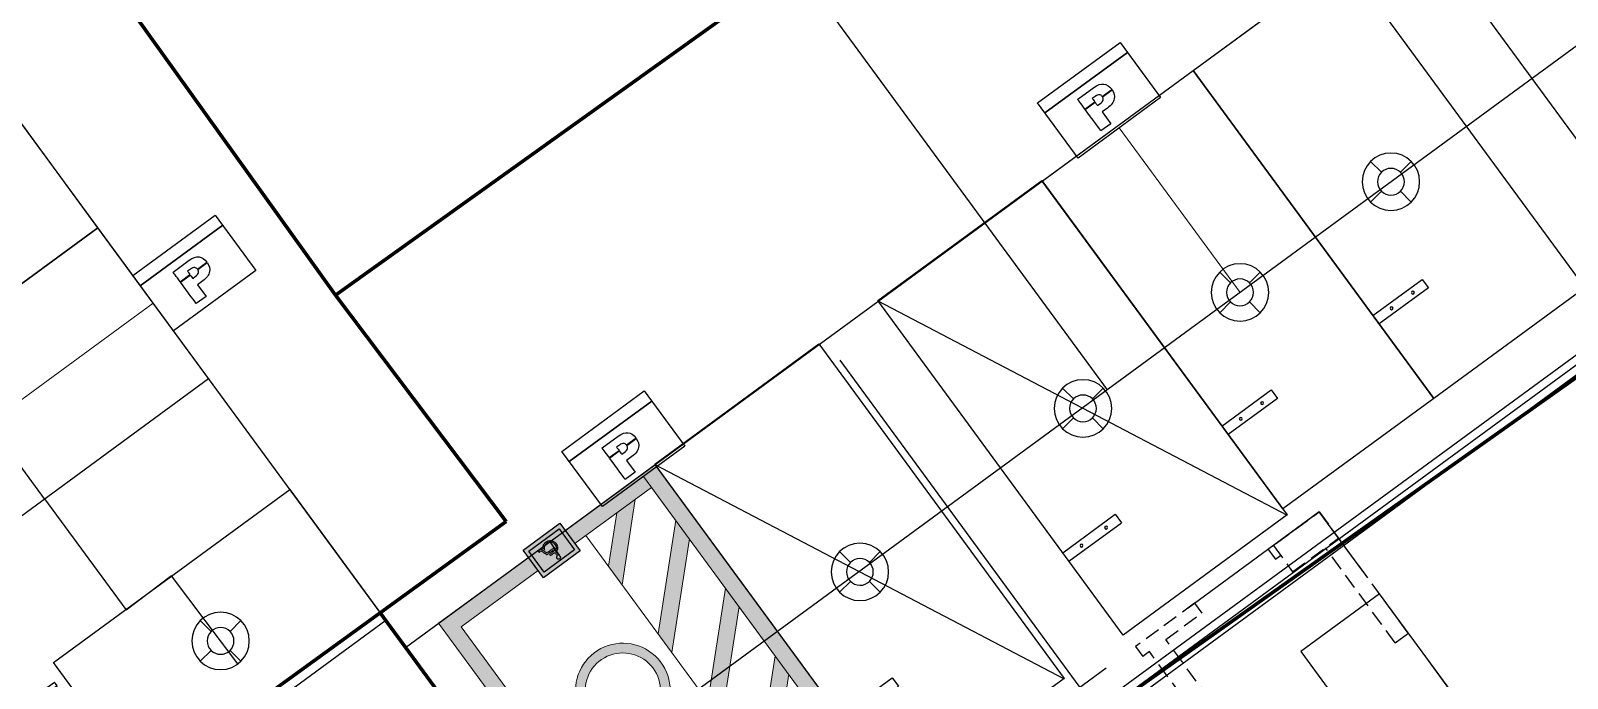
# Model space of a CAD drawing. Header units: millimetres. Extents: x 75184266 to 76346726, y -35077925 to -33679385.
# Drawn here: x 75504945 to 75523828, y -34598908 to -34590947 of the extents above; entities that cross this region are included whole.
import ezdxf

# ---------------------------------------------------------------- set-up
doc = ezdxf.new("R2010")
doc.units = ezdxf.units.MM
doc.header["$LTSCALE"] = 50
doc.header["$MEASUREMENT"] = 0
for name, pattern in [('HIDDEN2', [0.1875, 0.125, -0.0625]), ('XR-지하3층$0$CENTER2', [1.125, 0.75, -0.125, 0.125, -0.125]), ('XR-지하3층$0$H', [1.3, 0.8, -0.5]), ('XR-지하3층$0$HIDDEN2', [0.1875, 0.125, -0.0625])]:
    doc.linetypes.add(name, pattern=pattern)
for name, color, linetype in [('0-유도관제', 6, 'CONTINUOUS'), ('XR-지하3층$0$0-L-FUR', 32, 'XR-지하3층$0$CENTER2'), ('XR-지하3층$0$1HIDDEN2', 1, 'XR-지하3층$0$HIDDEN2'), ('XR-지하3층$0$5', 5, 'CONTINUOUS'), ('XR-지하3층$0$A-주차', 9, 'CONTINUOUS'), ('XR-지하3층$0$CON', 2, 'CONTINUOUS'), ('XR-지하3층$0$hat', 8, 'CONTINUOUS'), ('XR-지하3층$0$일반주차', 8, 'CONTINUOUS'), ('XR-지하3층$0$장애인', 11, 'CONTINUOUS'), ('XR-지하3층$0$확장형주차', 8, 'CONTINUOUS')]:
    doc.layers.add(name, color=color, linetype=linetype)
doc.layers.add('건축', color=8, linetype='CONTINUOUS', plot=False)
for name, color, linetype, lineweight in [('구역제어-S.C.M', 2, 'CONTINUOUS', 100), ('주차유도-LGM', 6, 'CONTINUOUS', 20), ('주차유도-USM', 1, 'CONTINUOUS', 35), ('주차유도-레이스웨이', 1, 'CONTINUOUS', 25)]:
    doc.layers.add(name, color=color, linetype=linetype, lineweight=lineweight)

# ---------------------------------------------------------------- blocks, each defined once
blk = doc.blocks.new('XR-지하3층$0$확장형 주차')
at = {"layer": 'XR-지하3층$0$확장형주차', "color": 7}
for p, q in [((0.0025260448455811, 3834.999964468181), (800.0025492608546, 3835.00025024265)), ((0.0026125609874725, 3964.999964468182), (800.0026358217001, 3965.000250250101)), ((800.0025492608546, 3835.00025024265), (800.0026358217001, 3965.000250250101))]:
    blk.add_line(p, q, dxfattribs=at)
blk.add_lwpolyline([(2499.999999918044, 5099.999999972061), (0, -3.7252903e-08)], dxfattribs=at)
blk.add_lwpolyline([(2500.078474617488, 5090.950575601309), (0.0784746472900224, 5090.950575564056), (0.07847469199350599, -9.049424413591623), (2500.078474691994, -9.049424413591623)], close=True, dxfattribs=at)
for centre in [(237.5025781989098, 3900.000624813139), (612.5025877356528, 3900.000375129283)]:
    blk.add_circle(centre, 17.49999999999998, dxfattribs=at)
blk = doc.blocks.new('XR-지하3층$0$장애인 주차')
at = {"layer": 'XR-지하3층$0$5', "ltscale": 4}
h = blk.add_hatch(color=7, dxfattribs=at)
h.dxf.hatch_style = 1
h.paths.add_polyline_path([(3841.997264835671, -695.0780087946878), (4402.000121470854, -695.0780087946878), (4402.000121470854, -1115.080151271075), (3841.997264835671, -1115.080151271075)])
h.paths.add_polyline_path([(3891.997519892382, -1065.079896214363), (4351.99986641414, -1065.079896214363), (4351.99986641414, -745.0782638514011), (3891.997519892382, -745.0782638514011)], flags=16)
h.paths.add_polyline_path([(3982.199268697524, -989.8749685254544), (3988.055078290212, -973.1311586538368), (4011.176556505419, -981.2174290407376), (4046.302626567036, -898.3408815806098), (4135.870332298697, -898.3408815806098), (4137.145780135219, -880.6026270158372), (4072.273199870749, -880.602627015849), (4072.273199870749, -862.8643724511003), (4138.421227971735, -862.8643724511003), (4142.235960863689, -809.8110830911862, -3.722470104551928), (4160.964472694517, -796.67601004478), (4152.378934681071, -916.0791361453585), (4058.050227145791, -916.0791361453702), (4021.01875284036, -1003.451299681202)], flags=0)
h = blk.add_hatch(color=256, dxfattribs=at)
h.dxf.hatch_style = 1
h.paths.add_polyline_path([(4351.99986641414, -1065.079896214362), (4351.999866414141, -745.0782638514011), (3891.997519892383, -745.0782638514011), (3891.997519892382, -1065.079896214363)])
at = {"layer": 'XR-지하3층$0$hat'}
h = blk.add_hatch(color=7, dxfattribs=at)
edge = h.paths.add_edge_path()
edge.add_line((4160.964472694536, -796.67601004485), (4152.378934681087, -916.0791361454055))
edge.add_line((4152.37893468108, -916.0791361454167), (4058.050227145789, -916.0791361454283))
edge.add_line((4058.050227145791, -916.0791361454167), (4021.018752840348, -1003.451299681236))
edge.add_line((4021.018752840351, -1003.451299681236), (3982.199268697519, -989.874968525477))
edge.add_line((3982.199268697524, -989.874968525477), (3988.055078290214, -973.1311586538714))
edge.add_line((3988.055078290212, -973.1311586538714), (4011.176556505425, -981.2174290407828))
edge.add_line((4011.176556505419, -981.2174290407955), (4046.302626567057, -898.3408815806679))
edge.add_line((4046.302626567061, -898.340881580656), (4135.870332298704, -898.3408815806441))
edge.add_line((4135.870332298706, -898.340881580656), (4137.145780135244, -880.6026270158836))
edge.add_line((4137.145780135244, -880.6026270158836), (4072.273199870745, -880.6026270158953))
edge.add_line((4072.273199870749, -880.6026270158836), (4072.273199870746, -862.8643724511348))
edge.add_line((4072.273199870749, -862.8643724511348), (4138.421227971742, -862.8643724511229))
edge.add_line((4138.421227971745, -862.8643724511348), (4142.235960863693, -809.8110830912447))
edge.add_arc((4140.258635246823, -787.0722665791609), 22.82462689652929, -24.88272667549188, 274.96983382009233, ccw=False)
edge = h.paths.add_edge_path()
edge.add_line((4047.665030254847, -981.4920170499337), (4057.804424407357, -957.5691022683568))
edge.add_arc((4127.470813777448, -941.6413942127928), 71.46396078982474, 192.8780981385994, 416.1688054886157)
edge.add_line((4167.258228158817, -882.277606019873), (4168.678321340426, -862.5277004258722))
edge.add_arc((4127.470813777439, -941.641394212781), 89.20221535457303, 206.535022543775, 422.4865967028556, ccw=False)
at = {"layer": 'XR-지하3층$0$장애인', "lineweight": 5, "true_color": 0xffffff}
blk.add_hatch(color=7, dxfattribs=at).paths.add_polyline_path([(2471.998693153262, 3994.919848728925), (2471.998693153262, -1005.080151271075), (3841.997264835671, -1005.080151271075), (3841.997264835671, -805.0801512710747), (2671.998693153263, -805.0801512710751), (2671.998693153262, 3794.919848728925), (5571.998693153263, 3794.919848728926), (5571.998693153262, -805.080151271075), (4402.000121470854, -805.080151271075), (4402.000121470854, -1005.080151271075), (5771.998693153262, -1005.080151271075), (5771.998693153262, 3994.919848728925)])
h = blk.add_hatch(color=7, dxfattribs=at)
h.paths.add_polyline_path([(5571.998693153262, 2794.914747595385), (5571.998693153262, 3077.758902888156), (4854.837747312696, 3794.919848728925), (4571.993592018897, 3794.919848728925)])
h.paths.add_polyline_path([(4571.993592018706, 3044.916022878447), (4571.993592018645, 2762.071867584627), (5571.998693153263, 1762.066766450834), (5571.998693153263, 2044.910921743602)])
h.paths.add_polyline_path([(4571.993592018483, 2012.068041734125), (4571.993592018423, 1729.223886441228), (5571.998693153262, 729.2187853062899), (5571.99869315326, 1012.062940599053)])
h.paths.add_polyline_path([(5571.99869315326, -303.629195838255), (5571.99869315326, -20.78504054549086), (4571.993592018262, 979.220060589802), (4571.993592018202, 696.3759052969056)])
h.paths.add_polyline_path([(4571.99359201804, -53.62792055452175), (4571.99359201798, -336.4720758474171), (5040.601667441591, -805.080151271075), (5323.445822734374, -805.0801512710751)])
h = blk.add_hatch(color=7, dxfattribs=at)
h.paths.add_polyline_path([(3763.150870514194, 2216.264290113818, -1), (3462.570463011247, 2216.264290113882, -1)])
h.paths.add_polyline_path([(3992.194974712547, 1503.153291136039, -0.3430925305423056), (3870.429412635672, 1283.463612269276), (3381.11380824785, 1193.932868147644), (3089.64061403725, 708.0093506300605, -0.9316528967307836), (2986.990762166922, 769.5822570894251), (3329.523243890798, 1378.635825979506), (3638.530074299372, 1415.295302762543, 0.4460483878234904), (3688.559342324034, 1485.064711287606), (3600.488111895317, 1888.254374792776, -0.5961441325676429), (3698.969839655798, 2008.645807942122), (4213.677944949887, 1850.800996607583), (4443.199970943389, 1569.414632520067, -0.8833640971827884), (4354.906219544061, 1492.991562665783), (4150.936932001604, 1740.869922228085), (3925.143719778168, 1810.1136093145)])
h.paths.add_polyline_path([(4052.621828863025, 1393.018152349396), (4055.397873318553, 1527.544381644268, -1.526545251934503), (3257.253911445657, 820.1519422765429), (3348.0148907452, 968.8766923101947, 1.638056132797179)])
at = {"layer": 'XR-지하3층$0$1HIDDEN2', "color": 11}
for points in [[(4160.96447269452, -796.6760100447573), (4152.378934681071, -916.0791361453585), (4058.050227145791, -916.0791361453702), (4021.01875284036, -1003.451299681202), (3982.199268697524, -989.8749685254544), (3988.055078290212, -973.1311586538368), (4011.176556505419, -981.2174290407376), (4046.302626567036, -898.3408815806098), (4135.870332298697, -898.3408815806098), (4137.145780135219, -880.6026270158372), (4072.273199870749, -880.602627015849), (4072.273199870749, -862.8643724511003), (4138.421227971735, -862.8643724511003), (4142.235960863685, -809.8110830912219)], [(4167.258228158817, -882.2776060198148), (4168.678321340427, -862.5277004258032)]]:
    blk.add_lwpolyline(points, dxfattribs=at)
for centre, radius, start, end in [((4127.470813777439, -941.6413942127574), 89.20221535457668, 206.5350225406521, 62.48659670311565), ((4127.470813777439, -941.6413942127574), 71.46396078982, 192.8780981454637, 56.1688054908522), ((4140.258635247797, -787.0722665790381), 22.8246268965323, 335.1172733215335, 274.9698338172116)]:
    blk.add_arc(centre, radius, start, end, dxfattribs=at)
at = {"layer": 'XR-지하3층$0$5', "lineweight": 5}
for p, q in [((4571.993592018865, 3794.919848728925), (4571.99359201788, -805.1036164912276)), ((5571.998693153045, 2794.914747595602), (4571.99359201868, 3794.919848729143)), ((5571.998693153109, 3077.758902888307), (4854.837747312696, 3794.919848728925)), ((5571.998693152887, 2044.910921743978), (4571.993592018702, 3044.91602287845)), ((5571.998693152824, 1762.066766451273), (4571.993592018458, 2762.071867584813)), ((5571.998693152665, 1012.062940599649), (4571.993592018487, 2012.068041734122)), ((5571.998693152607, 729.2187853069445), (4571.993592018236, 1729.223886441416)), ((5571.998693152449, -20.78504054467885), (4571.993592018271, 979.2200605897937)), ((5571.998693152392, -303.6291958373836), (4571.99359201802, 696.3759052970881)), ((5323.445822734374, -805.080151271075), (4571.993592017399, -53.62792055387945)), ((5040.601667441591, -805.0801512710751), (4571.993592017149, -336.4720758465851))]:
    blk.add_line(p, q, dxfattribs=at)
at = {"layer": 'XR-지하3층$0$5', "ltscale": 4}
for p, q in [((4165.298914032375, -1004.579583198746), (4165.298914032418, -804.5785629718947)), ((4165.298914032418, -804.5785629718947), (4165.298914032399, -904.5790730853205))]:
    blk.add_line(p, q, dxfattribs=at)
at = {"layer": 'XR-지하3층$0$5', "lineweight": 5}
for points in [[(3841.997264835671, -1005.080151271075), (2471.998693153262, -1005.080151271075), (2471.998693153262, 3994.919848728925), (5771.998693153262, 3994.919848728925), (5771.998693153262, -1005.080151271075), (4402.000121470854, -1005.080151271075)], [(3841.997264835671, -805.080151271075), (2671.998693153262, -805.080151271075), (2671.998693153262, 3794.919848728925), (5571.998693153262, 3794.919848728925), (5571.998693153262, -805.080151271075), (4402.000121470854, -805.080151271075)]]:
    blk.add_lwpolyline(points, dxfattribs=at)
at = {"layer": 'XR-지하3층$0$5', "ltscale": 4}
for points in [[(3841.997264835671, -695.0780087946878), (3841.997264835671, -1115.080151271075), (4402.000121470854, -1115.080151271075), (4402.000121470854, -695.0780087946878)], [(3891.997519892382, -745.0782638514011), (3891.997519892382, -1065.079896214363), (4351.99986641414, -1065.079896214363), (4351.99986641414, -745.0782638514011)]]:
    blk.add_lwpolyline(points, close=True, dxfattribs=at)
at = {"layer": 'XR-지하3층$0$장애인', "color": 8, "lineweight": 5}
for p, q in [((3698.969839655798, 2008.645807942122, 0.0001127901416624), (4213.677944949887, 1850.800996607583, 0.0001127901416624)), ((3688.559342332695, 1485.064711247559), (3600.488111895317, 1888.254374792776, 0.0001127901416624)), ((3925.143719778168, 1810.1136093145, 0.0001127901416628), (4150.936931998761, 1740.869922228213, 0.0001127901416628)), ((4150.936931998761, 1740.869922228213, 0.0001127901416624), (4354.906219542198, 1492.991562667646, 0.0001127901416624)), ((4213.677944949887, 1850.800996607583, 0.0001127901416624), (4443.199970943389, 1569.414632520067, 0.0001127901416624)), ((4055.397873318553, 1527.544381644268), (4052.621828863025, 1393.018152349396)), ((3348.0148907452, 968.8766923101947), (3257.253911445657, 820.1519422765429))]:
    blk.add_line(p, q, dxfattribs=at)
at = {"layer": 'XR-지하3층$0$장애인', "color": 7, "lineweight": 5}
for points in [[(3523.087905746778, 2719.914365010331), (2773.084079896087, 2719.914365010489), (2773.084079896117, 2869.915130179697), (3523.087905746808, 2869.915130179538)], [(4473.091731597468, 2719.914365010173), (3723.087905746778, 2719.914365010331), (3723.087905746807, 2869.915130179538), (4473.091731597498, 2869.91513017938)]]:
    blk.add_lwpolyline(points, close=True, dxfattribs=at)
at = {"layer": 'XR-지하3층$0$장애인', "color": 8, "lineweight": 5, "extrusion": (0.9769639672697208, 0.2134043267054538, 0), "elevation": 4221.010056634456}
blk.add_lwpolyline([(616.5749219792176, -1.361e-12), (930.7731202234108, 7.74314296328e-05)], dxfattribs=at)
at = {"layer": 'XR-지하3층$0$장애인', "color": 8, "lineweight": 5}
for points in [[(3094.003420647085, 715.2827374036459, -1.00000207931052), (2986.990762167387, 769.5822570894251), (3329.523243890658, 1378.635825979506), (3639.504234780377, 1415.410873711946)], [(3992.194974726538, 1503.153291048849, -0.3430925306230898), (3870.429412635905, 1283.463612269276), (3381.11380824785, 1193.932868147644), (3094.00334222139, 715.2825828427982)]]:
    blk.add_lwpolyline(points, format="xyb", dxfattribs=at)
blk.add_circle((3612.86066676265, 2216.264290113847), 150.2902037515436, dxfattribs=at)
for centre, radius, start, end in [((3682.273866816963, 1921.827955426305, 0.0001127901416624), 88.40868183990986, 79.114325303064, 202.3184667627445), ((3810.443948158834, 999.9582689007906), 581.6782029713268, 198.0059943864644, 65.09494261077565), ((4394.302026809838, 1536.692142405893, 0.0001127901416624), 58.83681075443838, 227.9655321143891, 33.79042661822502), ((3809.277803001397, 999.938049550793), 462.3075622753882, 183.8524707476317, 58.23960059225904), ((3632.220671032975, 1472.641407940697), 57.69215153581592, 276.2786130993196, 12.43534843258914)]:
    blk.add_arc(centre, radius, start, end, dxfattribs=at)
blk = doc.blocks.new('XR-지하3층$0$일반형 주차')
at = {"layer": 'XR-지하3층$0$일반주차'}
for p, q in [((750.0025255382062, 3865.002096235752), (0.0025255680084229, 3865.002096235752)), ((750.0025255531073, 3735.002096228302), (750.0025255382062, 3865.002096235752)), ((0.0025255531072617, 3735.002096235752), (750.0025255531073, 3735.002096228302))]:
    blk.add_line(p, q, dxfattribs=at)
blk.add_lwpolyline([(2299.999999940395, 4999.999999992549), (-2.98023224e-08, 4999.999999992549), (-1.49011612e-08, 0), (2299.999999985099, 7.4505806e-09)], close=True, dxfattribs=at)
for centre in [(237.502578869462, 3800.000696554781), (562.5025884062052, 3800.000446856022)]:
    blk.add_circle(centre, 17.49999999999998, dxfattribs=at)
blk = doc.blocks.new('XR-지하3층$0$A$C704D163C')
at = {"layer": 'XR-지하3층$0$0-L-FUR', "linetype": 'Continuous'}
for p, q in [((-2.986053005e-07, 0), (-222.2222225075821, 3.7252903e-08, 1.21023213e-07)), ((-1.193257049e-07, -1059.999999970197, 6.23232076e-07), (-222.2222223283024, -1060.000000081956, 7.442552889e-07))]:
    blk.add_line(p, q, dxfattribs=at)
at = {"layer": 'XR-지하3층$0$0-L-FUR', "linetype": 'Continuous', "extrusion": (5.417692e-10, 1.28697143e-08, 1)}
for p, q in [((-200.0000001490116, -3.7252903e-08, 1.089286584e-07), (0, 0)), ((0, 0), (7.4505806e-09, -59.99999997764826, 7.721828576e-07)), ((-199.9999982709996, -60.00000002980232, 8.805130636e-07), (-199.9999983087182, -2.23517418e-08, 1.083368171e-07)), ((-100.0000019217841, -60.00000001490115, 8.266471879e-07), (7.4505806e-09, -59.99999997764826, 7.721828576e-07))]:
    blk.add_line(p, q, dxfattribs=at)
at = {"layer": 'XR-지하3층$0$0-L-FUR', "color": 6, "linetype": 'Continuous', "extrusion": (5.417692e-10, 1.28697143e-08, 1)}
blk.add_line((-100.0000019390136, -60.0000000372529, 8.266471835e-07), (-1000.000001954497, -60.0000001564622, 1.314239465e-06), dxfattribs=at)
at = {"layer": 'XR-지하3층$0$0-L-FUR', "linetype": 'Continuous', "extrusion": (5.417692e-10, -1.16938047e-08, 1)}
for p, q in [((-199.9999981119763, -1000.00000000745, 1.4331905648e-06), (-199.9999981294386, -1060.000000014901, 7.315688929999999e-07)), ((-199.9999981118599, -1000, 1.4337890164e-06), (1.664739102e-07, -999.9999999925494, 1.3248603588e-06)), ((1.792795956e-07, -1059.999999970197, 6.232387807e-07), (1.664739102e-07, -999.9999999925494, 1.3248603588e-06)), ((-199.999999969732, -1060.00000000745, 7.321607342e-07), (1.792795956e-07, -1059.999999970197, 6.232320758e-07))]:
    blk.add_line(p, q, dxfattribs=at)
at = {"layer": 'XR-지하3층$0$0-L-FUR', "color": 5, "linetype": 'Continuous', "extrusion": (5.417692e-10, 1.28697143e-08, 1)}
blk.add_arc((-27.93346997227525, -30.14906508051445), 972.5247662269848, 181.7589282342885, 265.7503432553917, dxfattribs=at)
blk = doc.blocks.new('XR-지하3층$0$A$C73B52ADF')
at = {"layer": 'XR-지하3층$0$A-주차', "elevation": 1.5171617e-09}
for points in [[(-2037.699036538601, 2465.633505687117), (-37.69903653115035, 2465.633505679667), (-37.69903653860092, -1134.366494312882), (-2037.69903653115, -1134.366494312882)], [(-1166.27766495198, 2020.734899297357), (-1166.277664892375, 1870.734899297357), (-1832.191412292421, 1870.734898999333), (-1832.191412337124, 2020.734898991883)]]:
    blk.add_lwpolyline(points, close=True, dxfattribs=at)
blk = doc.blocks.new('XR-지하3층$0$기둥 0620')
at = {"layer": 'XR-지하3층$0$CON', "ltscale": 0.5}
blk.add_lwpolyline([(-600.0000000149012, 0), (600.0000000149012, 0), (599.9999999701978, 1500.000000074506), (-600.0000000596046, 1500.000000059604)], close=True, dxfattribs=at)
blk = doc.blocks.new('센서')
at = {"layer": '0-유도관제', "color": 0}
for p, q in [((405935.3982498521, 34224.46239639449), (406072.0329226733, 34087.99772493518)), ((406310.9948484533, 34088.1464764195), (406447.4595194956, 34224.78114950398)), ((405935.7170031206, 33712.40112547556), (406072.1816741596, 33849.03579856004)), ((406311.1435999428, 33849.18455004436), (406447.7782727624, 33712.71987858505))]:
    blk.add_line(p, q, dxfattribs=at)
for major_axis, ratio, start_param, end_param in [((-6.110276085397167e-12, 362.0820671227044), 0.9999999975051042, 2.801804347482335, 9.084989654661921), ((-0.3386371830511741, 168.9712919898011), 0.999999997519907, 2.862310370331367, 9.145495677510954)]:
    blk.add_ellipse((406191.5882613072, 33968.59113748977), major_axis=major_axis, ratio=ratio, start_param=start_param, end_param=end_param, dxfattribs=at)
blk = doc.blocks.new('만공차등')
at = {"layer": '0-유도관제', "color": 0}
for p, q in [((305754.6925491464, 78525.26289685772), (306596.9213140719, 78525.26289685772)), ((305754.6925488412, 77268.68577393962), (305754.6925491464, 78525.26289685772)), ((306442.4718264272, 77268.68577399442), (306442.4718267323, 78525.26289690888)), ((306442.4718267323, 78525.26289685772), (306442.4718264272, 77268.68577404559)), ((306596.9213140719, 78525.26289690888), (306596.921313765, 77268.68577409674)), ((306184.5810311973, 78101.27162425118), (306184.5810311973, 77951.8255880229)), ((306190.9369771428, 78101.27162425118), (306190.9369771428, 77951.8255880229)), ((306184.5810311973, 77837.58285066979), (306184.5810311973, 77692.77812396227)), ((306190.9369771428, 77837.62571566956), (306190.9369771428, 77692.67704466436)), ((306596.921313765, 77268.68577409674), (305754.6925488394, 77268.68577409674))]:
    blk.add_line(p, q, dxfattribs=at)
for points in [[(305857.8262654963, 77951.8255880229), (305857.8262654963, 77951.8255880229), (305857.8262654963, 78101.27162425118), (305857.8262654963, 78101.27162425118)], [(305857.8262654963, 78101.27162425118), (305857.8262654963, 78101.27162425118), (306043.7902255465, 78101.27162425118), (306184.5810311973, 78101.27162425118)], [(306190.9369771428, 78101.27162425118), (306273.7235575634, 78101.27162425118), (306339.3381096954, 78101.27162425118), (306339.3381096954, 78101.27162425118)], [(306339.3381096954, 78101.27162425118), (306339.3381096954, 78101.27162425118), (306339.3381096954, 77853.94664561523), (306339.3381096954, 77853.94664561523)], [(306036.5046033164, 77951.8255880229), (306036.5046033164, 77951.8255880229), (305857.8262654963, 77951.8255880229), (305857.8262654963, 77951.8255880229)], [(306036.5046033164, 77870.36928695955), (306036.5046033164, 77870.36928695955), (306036.5046033164, 77951.8255880229), (306036.5046033164, 77951.8255880229)], [(306077.5612066772, 77736.52476000546), (306050.19013777, 77765.75706159719), (306036.5046033164, 77810.37190391523), (306036.5046033164, 77870.36928695955)], [(306134.0550928985, 77951.8255880229), (306134.0550928985, 77951.8255880229), (306134.0550928985, 77915.36732424462), (306134.0550928985, 77915.36732424462)], [(306184.5810311973, 77951.8255880229), (306158.8293997225, 77951.8255880229), (306134.0550928985, 77951.8255880229), (306134.0550928985, 77951.8255880229)], [(306134.0550928985, 77915.36732424462), (306134.0550928985, 77886.6824440281), (306139.0366274408, 77866.53733731108), (306148.9996965217, 77854.9320040972)], [(306148.9996965217, 77854.9320040972), (306158.3834987911, 77844.00142123301), (306170.2439436842, 77838.21837008934), (306184.5810311973, 77837.58285066979)], [(306241.4591672858, 77951.8255880229), (306241.4591672858, 77951.8255880229), (306216.6872643485, 77951.8255880229), (306190.9369771428, 77951.8255880229)], [(306190.9369771428, 77837.62571566956), (306204.4598237976, 77838.38434357518), (306216.0453086148, 77843.38671645032), (306225.693431598, 77852.63283430593)], [(306225.693431598, 77852.63283430593), (306236.2039220578, 77862.70538766627), (306241.4591672858, 77881.64616734612), (306241.4591672858, 77909.45517335643)], [(306241.4591672858, 77909.45517335643), (306241.4591672858, 77909.45517335643), (306241.4591672858, 77951.8255880229), (306241.4591672858, 77951.8255880229)], [(306339.3381096954, 77853.94664561523), (306339.3381096954, 77800.080382007), (306326.5284494479, 77759.73542644053), (306300.9091289513, 77732.91177891585)], [(306184.5810311973, 77692.77812396227), (306139.2866154901, 77694.11886890973), (306103.6133406488, 77708.70108092291), (306077.5612066772, 77736.52476000546)]]:
    blk.add_open_spline(points, degree=3, dxfattribs=at)
blk.add_open_spline([(306300.9091289513, 77732.91177891585), (306275.2898084546, 77706.08813138385), (306238.8315446727, 77692.67630761785), (306191.5343376019, 77692.67630761785), (306191.3350389376, 77692.67630761785), (306191.1359187865, 77692.67655330368), (306190.9369771428, 77692.67704466436)], degree=3, knots=[0.4989771303049109, 0.4989771303049109, 0.4989771303049109, 0.4989771303049109, 0.9979542606098218, 0.9979542606098218, 0.9979542606098218, 1, 1, 1, 1], dxfattribs=at)

msp = doc.modelspace()

# ---------------------------------------------------------------- linework, layer by layer
at = {"layer": '건축', "ltscale": 1000}
for p, q in [((75509552.8161379, -34598530.17827857), (75480521.79680465, -34558932.4197273)), ((75509552.285832, -34598529.45495141, 0.0066974645305891), (75555037.54631868, -34565182.02507401, 0.0066974645305891))]:
    msp.add_line(p, q, dxfattribs=at)
at = {"layer": '건축', "ltscale": 0.5}
for p, q in [((75524324.88952167, -34594650.88915088), (75511759.64183126, -34603862.91162936)), ((75524443.14282198, -34594812.18439871), (75511877.90568082, -34604024.19914315))]:
    msp.add_line(p, q, dxfattribs=at)
at = {"layer": '건축', "ltscale": 100}
msp.add_line((75524384.01548442, -34594731.53727876), (75511738.61954698, -34604002.31923985), dxfattribs=at)
at = {"layer": '건축', "linetype": 'HIDDEN2', "ltscale": 30}
for p, q in [((75520256.96375424, -34597246.45092583), (75520781.14822146, -34596862.09348221)), ((75520781.14822139, -34596862.09348227), (75520928.9780074, -34597063.70289271)), ((75520152.12712698, -34597323.32221946), (75520240.82499853, -34597444.28786568)), ((75519248.91670199, -34597985.5998558), (75519337.61457357, -34598106.56550205)), ((75518805.375999, -34598310.82538494), (75518523.1228244, -34598517.78708528)), ((75521713.80110928, -34598472.26694835), (75521875.08863765, -34598354.00311957)), ((75521713.80110928, -34598472.26694835), (75521875.08863765, -34598354.00311957)), ((75518523.12282442, -34598517.7870853), (75518611.82069597, -34598638.75273153))]:
    msp.add_line(p, q, dxfattribs=at)
at = {"layer": '건축', "ltscale": 100, "elevation": -5.23830439047579e-06}
msp.add_lwpolyline([(75518582.92679065, -34600033.60844427), (75514890.52633712, -34594997.93397946)], dxfattribs=at)
at = {"layer": '건축', "linetype": 'XR-지하3층$0$H', "ltscale": 50}
msp.add_lwpolyline([(75527081.65369964, -34605454.68655542), (75520781.14822146, -34596862.0934822), (75513103.86187182, -34602491.45173227), (75513902.1427161, -34603580.14254865), (75512373.94338495, -34604700.69232635), (75508202.18610074, -34599011.2752896), (75501541.01117957, -34603895.57141839), (75505771.8996418, -34609665.63272823), (75504203.3791649, -34610815.74795422)], dxfattribs=at)
at = {"layer": '건축', "linetype": 'HIDDEN2', "ltscale": 30}
for points in [[(75520781.14822131, -34596862.09348237), (75520152.12712696, -34597323.32221944)], [(75521875.08863756, -34598354.00311962), (75520781.14822133, -34596862.09348239)], [(75521713.80110922, -34598472.2669484), (75520856.38835053, -34597302.93236788)], [(75520240.82499853, -34597444.28786568), (75520305.33974376, -34597396.9825293)], [(75519248.91670197, -34597985.59985578), (75518805.375999, -34598310.82538493)], [(75518894.07387061, -34598431.79103119), (75519337.61457357, -34598106.56550205)], [(75520100.36492413, -34600076.92382041), (75518894.0738706, -34598431.7910312)], [(75518692.46446013, -34598579.62081717), (75518611.820696, -34598638.75273155)], [(75519750.92572774, -34600023.14419595), (75518692.46446013, -34598579.62081717)]]:
    msp.add_lwpolyline(points, dxfattribs=at)
msp.add_lwpolyline([(75520781.14822143, -34596862.09348232), (75520216.6418722, -34597276.01688305), (75520453.16952975, -34597598.59193976), (75521017.67587899, -34597184.66853902)], close=True, dxfattribs=at)
at = {"layer": '구역제어-S.C.M', "ltscale": 0.5}
for p, q in [((75480397.95502406, -34554677.76087733), (75508690.38202491, -34594196.32167494)), ((75512867.12906797, -34603050.9740082), (75557719.19371384, -34571283.88617067)), ((75508690.38202491, -34594196.32167494), (75525500.43995768, -34582161.53783302)), ((75508690.38202491, -34594196.32167494), (75510789.38202491, -34596981.32167494)), ((75510789.38202491, -34596981.32167494), (75505479.38202491, -34600824.32167494)), ((75509239.57055596, -34598102.96489061), (75512867.12906797, -34603050.9740082))]:
    msp.add_line(p, q, dxfattribs=at)
at = {"layer": '주차유도-LGM', "color": 6, "lineweight": 20, "ltscale": 500}
for p, q in [((75518322.91894369, -34592140.5304561, -1.345978273382425e-09), (75519806.40841232, -34594163.98179434, -1.345978273382425e-09)), ((75504424.91073635, -34595780.23727352), (75506448.3620746, -34594296.74780489)), ((75512476.602211, -34596426.74611714), (75513960.09167963, -34598450.19745539))]:
    msp.add_line(p, q, dxfattribs=at)
at = {"layer": '주차유도-레이스웨이', "ltscale": 0.5}
for p, q in [((75505112.59804493, -34596702.01710425), (75481461.93776135, -34564442.96760435)), ((75550653.49128424, -34571548.5034088, -6.3205227e-09), (75512282.32915197, -34599680.24576622)), ((75511625.65973157, -34586431.61566269, 0.00669746453110065), (75518172.73705436, -34595361.70475046, -1.082526068785228e-09)), ((75505112.59804493, -34596702.01710425), (75506111.4194668, -34598064.35653924)), ((75506675.89094211, -34597650.5050518), (75506116.86584388, -34598071.78510868)), ((75507490.21761899, -34598731.09038286), (75506675.89094211, -34597650.5050518))]:
    msp.add_line(p, q, dxfattribs=at)

# ---------------------------------------------------------------- block references
at = {"layer": '건축', "xscale": -1}
for name, p, rotation in [('XR-지하3층$0$확장형 주차', (75521892.84893115, -34589483.62981156, -6.3205227e-09), 216.2469349003094), ('XR-지하3층$0$일반형 주차', (75519231.4772567, -34591434.80914985, -6.3205227e-09), 216.2469349003094), ('XR-지하3층$0$일반형 주차', (75517376.5819068, -34592794.72210325, -6.3205227e-09), 216.2469349003094), ('XR-지하3층$0$확장형 주차', (75515360.39130908, -34594272.88835703, -6.3205227e-09), 216.2469349003094), ('XR-지하3층$0$확장형 주차', (75512618.98845905, -34596282.70118656), 216.2469349003094), ('XR-지하3층$0$장애인 주차', (75508557.49936123, -34600505.00070058), 216.2469333634046)]:
    msp.add_blockref(name, p, dxfattribs=dict(at, rotation=rotation))
at = {"layer": '건축'}
for name, p, rotation in [('XR-지하3층$0$일반형 주차', (75505768.87575394, -34593368.95551959), 126.2469333594607), ('XR-지하3층$0$일반형 주차', (75507128.78867432, -34595223.85089372), 126.2469333594607), ('XR-지하3층$0$A$C73B52ADF', (75507190.41333319, -34597226.52876671, -1.517616489074558e-09), 126.2476153900782), ('XR-지하3층$0$기둥 0620', (75521924.23376295, -34599434.81825729), 36.25147569804023)]:
    msp.add_blockref(name, p, dxfattribs=dict(at, rotation=rotation))
at = {"layer": '건축', "extrusion": (-7.818757350543126e-05, 0.0001091067710388063, -0.9999999909912078), "xscale": -0.9000000000216776, "yscale": 0.9000000000216787, "zscale": -0.9000000000216776, "rotation": 323.7454230805205}
msp.add_blockref('XR-지하3층$0$A$C704D163C', (-75504703.51624388, -34598229.17765483, -9678.468689300895), dxfattribs=at)
at = {"layer": '주차유도-LGM', "color": 6, "rotation": 126.2469349002818}
for p in [(75761927.48631398, -34792666.44512761, -1.345978273382424e-09), (75750808.62006857, -34794790.90227421), (75756081.1695813, -34796952.66078866)]:
    msp.add_blockref('만공차등', p, dxfattribs=at)
at = {"layer": '주차유도-USM', "extrusion": (0, 0, -1), "xscale": 0.9750000000000001, "yscale": 0.9750000000000001, "zscale": -0.9750000000000001, "rotation": 270}
for p in [(-75554780.68015033, -34196767.27032578, 1.645107351734447e-09), (-75552925.78477137, -34198127.18323956, 1.345978273382425e-09), (-75550995.59255293, -34199553.52107134, 6.3205227e-09), (-75548254.1897029, -34201563.33390087), (-75540397.12735212, -34202412.3554447)]:
    msp.add_blockref('센서', p, dxfattribs=at)

doc.saveas('drawing.dxf')
